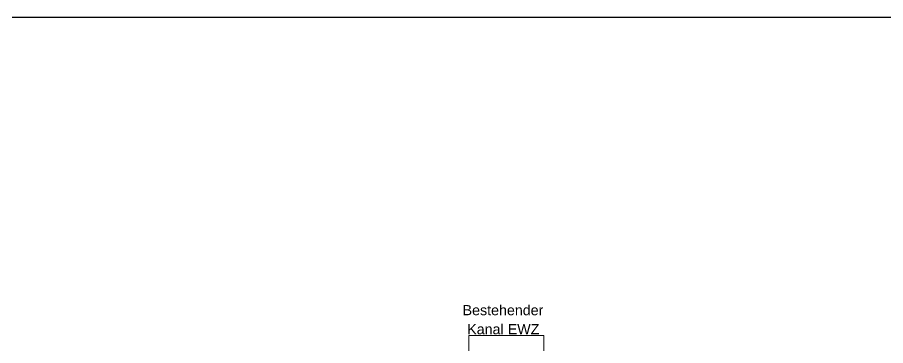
# Model space of a CAD drawing. Extents: x -1132 to 613, y -179 to 712.
# Drawn here: x -123.9 to 62.4, y 636 to 706.5 of the extents above; entities that cross this region are included whole.
import ezdxf

# ---------------------------------------------------------------- set-up
doc = ezdxf.new("R2010")
doc.units = 0
doc.layers.get('0').update_dxf_attribs({"lineweight": 13})
doc.layers.add('EL01_WAN_Verteiler', color=1, linetype='Continuous', lineweight=13, true_color=0xff0000)
doc.styles.get("Standard").update_dxf_attribs({"font": 'arial.ttf'})

# ---------------------------------------------------------------- blocks, each defined once
blk = doc.blocks.new('Bodendose (multi) UP-A0UNPF3B6I', base_point=(-27.01, 622.14))
at = {"color": 0, "lineweight": -2}
for p, q in [((-27.01, 622.14), (-27.01, 638.19)), ((-27.01, 638.19), (-10.97, 638.19)), ((-10.97, 638.19), (-10.97, 622.14)), ((-10.97, 622.14), (-27.01, 622.14))]:
    blk.add_line(p, q, dxfattribs=at)
blk = doc.blocks.new('MText-A0UNPFVB6I', base_point=(-28.38, 638.46))
at = {"color": 0, "lineweight": -2, "char_height": 2.1875, "attachment_point": 1}
for s, insert in [('{\\fArial;Bestehender}', (-28.38, 644.74)), ('{\\fArial;Kanal}', (-27.39, 640.65)), ('{\\fArial;EWZ}', (-18.7, 640.65))]:
    blk.add_mtext(s, dxfattribs=dict(at, insert=insert))

msp = doc.modelspace()

# ---------------------------------------------------------------- linework, layer by layer
at = {"color": 0, "linetype": 'ByBlock', "lineweight": -2, "ltscale": 0.13}
msp.add_line((607.58, 706.53), (-1132.42, 706.53), dxfattribs=at)

# ---------------------------------------------------------------- block references
at = {"layer": 'EL01_WAN_Verteiler', "linetype": 'Continuous', "ltscale": 1.3}
msp.add_blockref('MText-A0UNPFVB6I', (-28.38, 638.46), dxfattribs=at)
at = {"layer": 'EL01_WAN_Verteiler', "linetype": 'Continuous', "ltscale": 0.13}
msp.add_blockref('Bodendose (multi) UP-A0UNPF3B6I', (-27.01, 622.14), dxfattribs=at)

doc.saveas('drawing.dxf')
